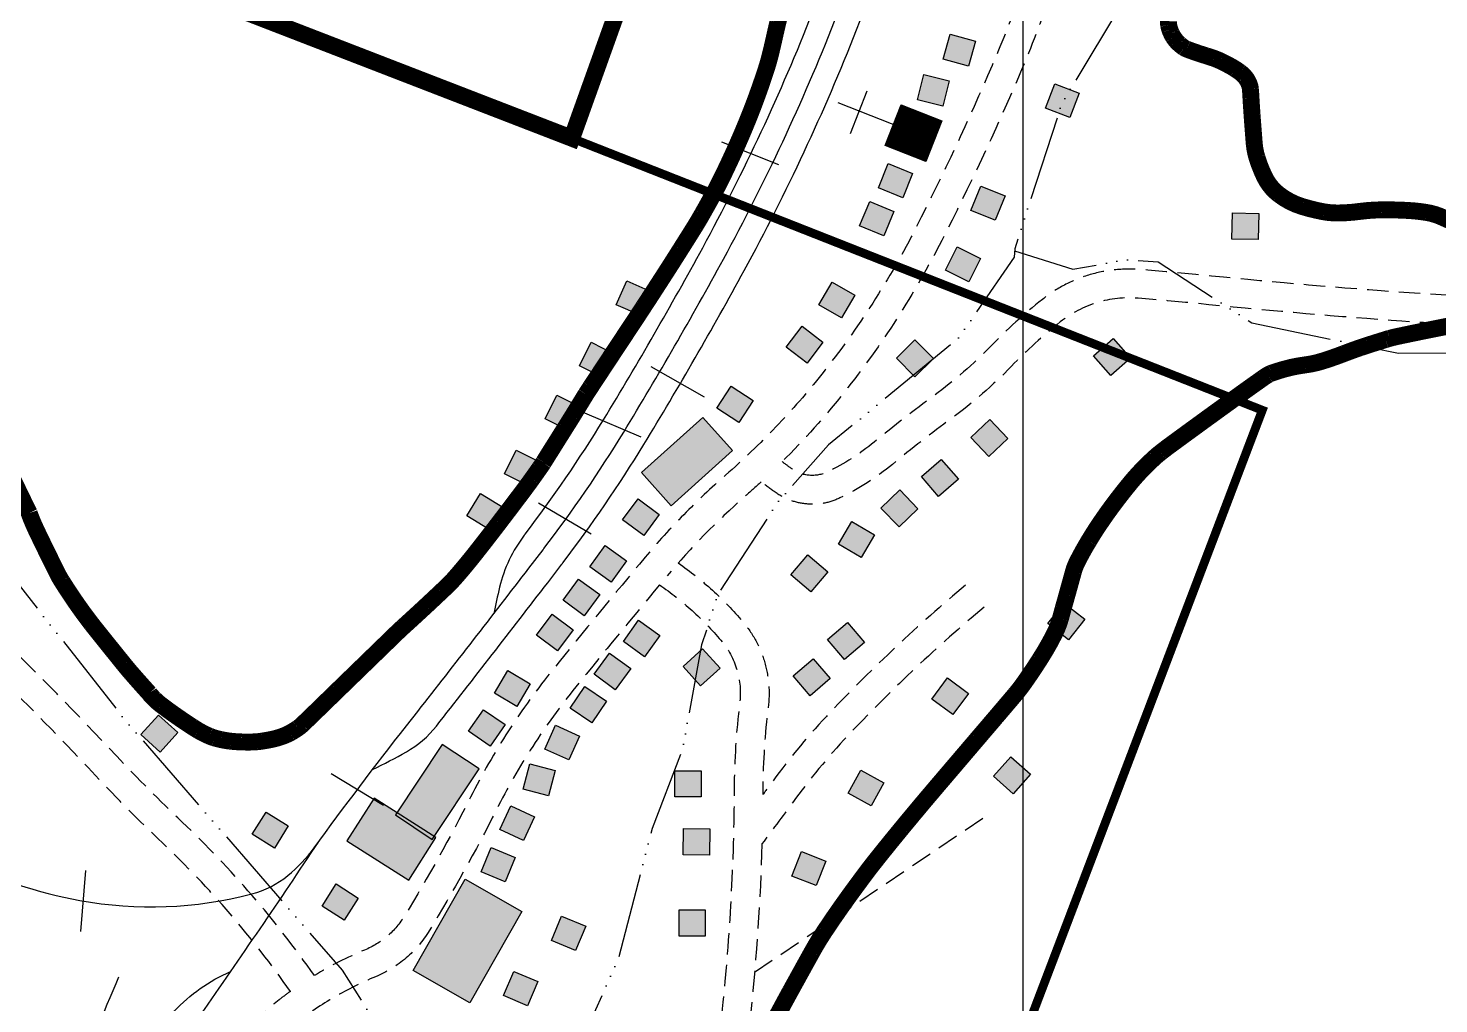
# Model space of a CAD drawing. Header units: inches. Extents: x 10131215 to 10153225, y 3476725 to 3491422.
# Drawn here: x 10148825 to 10150491, y 3484615 to 3485768 of the extents above; entities that cross this region are included whole.
import ezdxf

# ---------------------------------------------------------------- set-up
doc = ezdxf.new("R2010")
doc.units = ezdxf.units.IN
doc.header["$LTSCALE"] = 100
doc.header["$MEASUREMENT"] = 0
for name, pattern in [('CENTER', [2, 1.25, -0.25, 0.25, -0.25]), ('CENTER2', [1.125, 0.75, -0.125, 0.125, -0.125]), ('DASHED2', [0.375, 0.25, -0.125]), ('STREAM', [1.5, 1, -0.125, 0, -0.125, 0, -0.125, 0, -0.125])]:
    doc.linetypes.add(name, pattern=pattern)
doc.layers.get('0').update_dxf_attribs({"color": 60, "linetype": 'CONTINUOUS'})
for name, color, linetype in [('BOUNDARY-CITY', 251, 'CENTER2'), ('BUILDINGS', 7, 'CONTINUOUS'), ('GRID COORDINATES-VA SOUTH NAD27', 252, 'CONTINUOUS'), ('OUTCROP-UPPER MASON-IMBODEN', 7, 'CONTINUOUS'), ('PROPERTY LINES-MINERAL', 1, 'CENTER'), ('RAILROADS', 30, 'CONTINUOUS'), ('ROADS', 34, 'DASHED2'), ('WATER-SURFACE', 140, 'STREAM')]:
    doc.layers.add(name, color=color, linetype=linetype)

# ---------------------------------------------------------------- blocks, each defined once
blk = doc.blocks.new('RRTIC')
blk.add_line((0, -36.2), (0, 36.2))
blk = doc.blocks.new('*X73')
at = {"color": 0}
for p, q in [((47489.7, 45184.6), (47541.3, 45184.6)), ((47489.7, 45184.3), (47541.3, 45184.3)), ((47489.7, 45184.1), (47541.3, 45184.1)), ((47489.7, 45183.9), (47541.3, 45183.9)), ((47489.7, 45183.7), (47541.3, 45183.7)), ((47489.7, 45183.5), (47541.3, 45183.5)), ((47489.7, 45183.3), (47541.3, 45183.3)), ((47489.7, 45183.1), (47541.3, 45183.1)), ((47489.7, 45182.9), (47541.3, 45182.9)), ((47489.7, 45182.7), (47541.3, 45182.7)), ((47489.7, 45182.5), (47541.3, 45182.5)), ((47489.7, 45182.3), (47541.3, 45182.3)), ((47489.7, 45182.1), (47541.3, 45182.1)), ((47489.7, 45181.9), (47541.3, 45181.9)), ((47489.7, 45181.7), (47541.3, 45181.7)), ((47489.7, 45181.5), (47541.3, 45181.5)), ((47489.7, 45181.2), (47541.3, 45181.2)), ((47489.7, 45181), (47541.3, 45181)), ((47489.7, 45180.8), (47541.3, 45180.8)), ((47489.7, 45180.6), (47541.3, 45180.6)), ((47489.7, 45180.4), (47541.3, 45180.4)), ((47489.7, 45180.2), (47541.3, 45180.2)), ((47489.7, 45180), (47541.3, 45180)), ((47489.7, 45179.8), (47541.3, 45179.8)), ((47489.7, 45179.6), (47541.3, 45179.6)), ((47489.7, 45179.4), (47541.3, 45179.4)), ((47489.7, 45179.2), (47541.3, 45179.2)), ((47489.7, 45179), (47541.3, 45179)), ((47489.7, 45178.8), (47541.3, 45178.8)), ((47489.7, 45178.6), (47541.3, 45178.6)), ((47489.7, 45178.4), (47541.3, 45178.4)), ((47489.7, 45178.1), (47541.3, 45178.1)), ((47489.7, 45177.9), (47541.3, 45177.9)), ((47489.7, 45177.7), (47541.3, 45177.7)), ((47489.7, 45177.5), (47541.3, 45177.5)), ((47489.7, 45177.3), (47541.3, 45177.3)), ((47489.7, 45177.1), (47541.3, 45177.1)), ((47489.7, 45176.9), (47541.3, 45176.9)), ((47489.7, 45176.7), (47541.3, 45176.7)), ((47489.7, 45176.5), (47541.3, 45176.5)), ((47489.7, 45176.3), (47541.3, 45176.3)), ((47489.7, 45176.1), (47541.3, 45176.1)), ((47489.7, 45175.9), (47541.3, 45175.9)), ((47489.7, 45175.7), (47541.3, 45175.7)), ((47489.7, 45175.5), (47541.3, 45175.5)), ((47489.7, 45175.3), (47541.3, 45175.3)), ((47489.7, 45175.1), (47541.3, 45175.1)), ((47489.7, 45174.8), (47541.3, 45174.8)), ((47489.7, 45174.6), (47541.3, 45174.6)), ((47489.7, 45174.4), (47541.3, 45174.4)), ((47489.7, 45174.2), (47541.3, 45174.2)), ((47489.7, 45174), (47541.3, 45174)), ((47489.7, 45173.8), (47541.3, 45173.8)), ((47489.7, 45173.6), (47541.3, 45173.6)), ((47489.7, 45173.4), (47541.3, 45173.4)), ((47489.7, 45173.2), (47541.3, 45173.2)), ((47489.7, 45173), (47541.3, 45173)), ((47489.7, 45172.8), (47541.3, 45172.8)), ((47489.7, 45172.6), (47541.3, 45172.6)), ((47489.7, 45172.4), (47541.3, 45172.4)), ((47489.7, 45172.2), (47541.3, 45172.2)), ((47489.7, 45172), (47541.3, 45172)), ((47489.7, 45171.7), (47541.3, 45171.7)), ((47489.7, 45171.5), (47541.3, 45171.5)), ((47489.7, 45171.3), (47541.3, 45171.3)), ((47489.7, 45171.1), (47541.3, 45171.1)), ((47489.7, 45170.9), (47541.3, 45170.9)), ((47489.7, 45170.7), (47541.3, 45170.7)), ((47489.7, 45170.5), (47541.3, 45170.5)), ((47489.7, 45170.3), (47541.3, 45170.3)), ((47489.7, 45170.1), (47541.3, 45170.1)), ((47489.7, 45169.9), (47541.3, 45169.9)), ((47489.7, 45169.7), (47541.3, 45169.7)), ((47489.7, 45169.5), (47541.3, 45169.5)), ((47489.7, 45169.3), (47541.3, 45169.3)), ((47489.7, 45169.1), (47541.3, 45169.1)), ((47489.7, 45168.9), (47541.3, 45168.9)), ((47489.7, 45168.7), (47541.3, 45168.7)), ((47489.7, 45168.4), (47541.3, 45168.4)), ((47489.7, 45168.2), (47541.3, 45168.2)), ((47489.7, 45168), (47541.3, 45168)), ((47489.7, 45167.8), (47541.3, 45167.8)), ((47489.7, 45167.6), (47541.3, 45167.6)), ((47489.7, 45167.4), (47541.3, 45167.4)), ((47489.7, 45167.2), (47541.3, 45167.2)), ((47489.7, 45167), (47541.3, 45167)), ((47489.7, 45166.8), (47541.3, 45166.8)), ((47489.7, 45166.6), (47541.3, 45166.6)), ((47489.7, 45166.4), (47541.3, 45166.4)), ((47489.7, 45166.2), (47541.3, 45166.2)), ((47489.7, 45166), (47541.3, 45166)), ((47489.7, 45165.8), (47541.3, 45165.8)), ((47489.7, 45165.6), (47541.3, 45165.6)), ((47489.7, 45165.3), (47541.3, 45165.3)), ((47489.7, 45165.1), (47541.3, 45165.1)), ((47489.7, 45164.9), (47541.3, 45164.9)), ((47489.7, 45164.7), (47541.3, 45164.7)), ((47489.7, 45164.5), (47541.3, 45164.5)), ((47489.7, 45164.3), (47541.3, 45164.3)), ((47489.7, 45164.1), (47541.3, 45164.1)), ((47489.7, 45163.9), (47541.3, 45163.9)), ((47489.7, 45163.7), (47541.3, 45163.7)), ((47489.7, 45163.5), (47541.3, 45163.5)), ((47489.7, 45163.3), (47541.3, 45163.3)), ((47489.7, 45163.1), (47541.3, 45163.1)), ((47489.7, 45162.9), (47541.3, 45162.9)), ((47489.7, 45162.7), (47541.3, 45162.7)), ((47489.7, 45162.5), (47541.3, 45162.5)), ((47489.7, 45162.2), (47541.3, 45162.2)), ((47489.7, 45162), (47541.3, 45162)), ((47489.7, 45161.8), (47541.3, 45161.8)), ((47489.7, 45161.6), (47541.3, 45161.6)), ((47489.7, 45161.4), (47541.3, 45161.4)), ((47489.7, 45161.2), (47541.3, 45161.2)), ((47489.7, 45161), (47541.3, 45161)), ((47489.7, 45160.8), (47541.3, 45160.8)), ((47489.7, 45160.6), (47541.3, 45160.6)), ((47489.7, 45160.4), (47541.3, 45160.4)), ((47489.7, 45160.2), (47541.3, 45160.2)), ((47489.7, 45160), (47541.3, 45160)), ((47489.7, 45159.8), (47541.3, 45159.8)), ((47489.7, 45159.6), (47541.3, 45159.6)), ((47489.7, 45159.4), (47541.3, 45159.4)), ((47489.7, 45159.2), (47541.3, 45159.2)), ((47489.7, 45158.9), (47541.3, 45158.9)), ((47489.7, 45158.7), (47541.3, 45158.7)), ((47489.7, 45158.5), (47541.3, 45158.5)), ((47489.7, 45158.3), (47541.3, 45158.3)), ((47489.7, 45158.1), (47541.3, 45158.1)), ((47489.7, 45157.9), (47541.3, 45157.9)), ((47489.7, 45157.7), (47541.3, 45157.7)), ((47489.7, 45157.5), (47541.3, 45157.5)), ((47489.7, 45157.3), (47541.3, 45157.3)), ((47489.7, 45157.1), (47541.3, 45157.1)), ((47489.7, 45156.9), (47541.3, 45156.9)), ((47489.7, 45156.7), (47541.3, 45156.7)), ((47489.7, 45156.5), (47541.3, 45156.5)), ((47489.7, 45156.3), (47541.3, 45156.3)), ((47489.7, 45156.1), (47541.3, 45156.1)), ((47489.7, 45155.8), (47541.3, 45155.8)), ((47489.7, 45155.6), (47541.3, 45155.6)), ((47489.7, 45155.4), (47541.3, 45155.4)), ((47489.7, 45155.2), (47541.3, 45155.2)), ((47489.7, 45155), (47541.3, 45155)), ((47489.7, 45154.8), (47541.3, 45154.8)), ((47489.7, 45154.6), (47541.3, 45154.6)), ((47489.7, 45154.4), (47541.3, 45154.4)), ((47489.7, 45154.2), (47541.3, 45154.2)), ((47489.7, 45154), (47541.3, 45154)), ((47489.7, 45153.8), (47541.3, 45153.8)), ((47489.7, 45153.6), (47541.3, 45153.6)), ((47489.7, 45153.4), (47541.3, 45153.4)), ((47489.7, 45153.2), (47541.3, 45153.2)), ((47489.7, 45153), (47541.3, 45153)), ((47489.7, 45152.7), (47541.3, 45152.7)), ((47489.7, 45152.5), (47541.3, 45152.5)), ((47489.7, 45152.3), (47541.3, 45152.3)), ((47489.7, 45152.1), (47541.3, 45152.1)), ((47489.7, 45151.9), (47541.3, 45151.9)), ((47489.7, 45151.7), (47541.3, 45151.7)), ((47489.7, 45151.5), (47541.3, 45151.5)), ((47489.7, 45151.3), (47541.3, 45151.3)), ((47489.7, 45151.1), (47541.3, 45151.1)), ((47489.7, 45150.9), (47541.3, 45150.9)), ((47489.7, 45150.7), (47541.3, 45150.7)), ((47489.7, 45150.5), (47541.3, 45150.5)), ((47489.7, 45150.3), (47541.3, 45150.3)), ((47489.7, 45150.1), (47541.3, 45150.1)), ((47489.7, 45149.9), (47541.3, 45149.9)), ((47489.7, 45149.7), (47541.3, 45149.7)), ((47489.7, 45149.4), (47541.3, 45149.4)), ((47489.7, 45149.2), (47541.3, 45149.2)), ((47489.7, 45149), (47541.3, 45149)), ((47489.7, 45148.8), (47541.3, 45148.8)), ((47489.7, 45148.6), (47541.3, 45148.6)), ((47489.7, 45148.4), (47541.3, 45148.4)), ((47489.7, 45148.2), (47541.3, 45148.2)), ((47489.7, 45148), (47541.3, 45148)), ((47489.7, 45147.8), (47541.3, 45147.8)), ((47489.7, 45147.6), (47541.3, 45147.6)), ((47489.7, 45147.4), (47541.3, 45147.4)), ((47489.7, 45147.2), (47541.3, 45147.2)), ((47489.7, 45147), (47541.3, 45147)), ((47489.7, 45146.8), (47541.3, 45146.8)), ((47489.7, 45146.6), (47541.3, 45146.6)), ((47489.7, 45146.3), (47541.3, 45146.3)), ((47489.7, 45146.1), (47541.3, 45146.1)), ((47489.7, 45145.9), (47541.3, 45145.9)), ((47489.7, 45145.7), (47541.3, 45145.7)), ((47489.7, 45145.5), (47541.3, 45145.5)), ((47489.7, 45145.3), (47541.3, 45145.3)), ((47489.7, 45145.1), (47541.3, 45145.1)), ((47489.7, 45144.9), (47541.3, 45144.9)), ((47489.7, 45144.7), (47541.3, 45144.7)), ((47489.7, 45144.5), (47541.3, 45144.5)), ((47489.7, 45144.3), (47541.3, 45144.3)), ((47489.7, 45144.1), (47541.3, 45144.1)), ((47489.7, 45143.9), (47541.3, 45143.9)), ((47489.7, 45143.7), (47541.3, 45143.7)), ((47489.7, 45143.5), (47541.3, 45143.5)), ((47489.7, 45143.3), (47541.3, 45143.3)), ((47489.7, 45143), (47541.3, 45143)), ((47489.7, 45142.8), (47541.3, 45142.8)), ((47489.7, 45142.6), (47541.3, 45142.6)), ((47489.7, 45142.4), (47541.3, 45142.4)), ((47489.7, 45142.2), (47541.3, 45142.2)), ((47489.7, 45142), (47541.3, 45142)), ((47489.7, 45141.8), (47541.3, 45141.8)), ((47489.7, 45141.6), (47541.3, 45141.6)), ((47489.7, 45141.4), (47541.3, 45141.4)), ((47489.7, 45141.2), (47541.3, 45141.2)), ((47489.7, 45141), (47541.3, 45141)), ((47489.7, 45140.8), (47541.3, 45140.8)), ((47489.7, 45140.6), (47541.3, 45140.6)), ((47489.7, 45140.4), (47541.3, 45140.4)), ((47489.7, 45140.2), (47541.3, 45140.2)), ((47489.7, 45139.9), (47541.3, 45139.9)), ((47489.7, 45139.7), (47541.3, 45139.7)), ((47489.7, 45139.5), (47541.3, 45139.5)), ((47489.7, 45139.3), (47541.3, 45139.3)), ((47489.7, 45139.1), (47541.3, 45139.1)), ((47489.7, 45138.9), (47541.3, 45138.9)), ((47489.7, 45138.7), (47541.3, 45138.7)), ((47489.7, 45138.5), (47541.3, 45138.5)), ((47489.7, 45138.3), (47541.3, 45138.3)), ((47489.7, 45138.1), (47541.3, 45138.1)), ((47489.7, 45137.9), (47541.3, 45137.9)), ((47489.7, 45137.7), (47541.3, 45137.7)), ((47489.7, 45137.5), (47541.3, 45137.5)), ((47489.7, 45137.3), (47541.3, 45137.3)), ((47489.7, 45137.1), (47541.3, 45137.1)), ((47489.7, 45136.8), (47541.3, 45136.8)), ((47489.7, 45136.6), (47541.3, 45136.6)), ((47489.7, 45136.4), (47541.3, 45136.4)), ((47489.7, 45136.2), (47541.3, 45136.2)), ((47489.7, 45136), (47541.3, 45136)), ((47489.7, 45135.8), (47541.3, 45135.8)), ((47489.7, 45135.6), (47541.3, 45135.6)), ((47489.7, 45135.4), (47541.3, 45135.4)), ((47489.7, 45135.2), (47541.3, 45135.2)), ((47489.7, 45135), (47541.3, 45135)), ((47489.7, 45134.8), (47541.3, 45134.8)), ((47489.7, 45134.6), (47541.3, 45134.6)), ((47489.7, 45134.4), (47541.3, 45134.4)), ((47489.7, 45134.2), (47541.3, 45134.2)), ((47489.7, 45134), (47541.3, 45134)), ((47489.7, 45133.8), (47541.3, 45133.8)), ((47489.7, 45133.5), (47541.3, 45133.5))]:
    blk.add_line(p, q, dxfattribs=at)

msp = doc.modelspace()

# ---------------------------------------------------------------- linework, layer by layer
at = {"layer": 'BOUNDARY-CITY', "const_width": 10.3, "flags": 128}
msp.add_lwpolyline([(10148420.8, 3484951.7), (10148777.9, 3485880.1), (10148796.5, 3485897.3), (10149368.4, 3485676.6), (10150282.5, 3485316.3), (10149776.3, 3483985.3), (10149438.3, 3483084.8), (10149398.1, 3482978.8), (10148582.1, 3483281.3), (10147875.8, 3483547), (10148313, 3484683.6)], close=True, dxfattribs=at)
at = {"layer": 'BUILDINGS'}
for p, q in [((10149796.1, 3485643.3), (10149815.9, 3485693.6)), ((10149870.5, 3485644.6), (10149781.8, 3485679.6)), ((10149621.9, 3485307.5), (10149549.4, 3485242.5)), ((10149656.8, 3485268.5), (10149621.9, 3485307.5)), ((10149584.4, 3485203.4), (10149656.8, 3485268.5)), ((10149549.4, 3485242.5), (10149584.4, 3485203.4)), ((10149314.2, 3484921.4), (10149258.9, 3484838.1)), ((10149357.7, 3484892.5), (10149314.2, 3484921.4)), ((10149302.3, 3484809.2), (10149357.7, 3484892.5)), ((10149233.7, 3484857.9), (10149201.7, 3484807.6)), ((10149306.8, 3484811.3), (10149233.7, 3484857.9)), ((10149258.9, 3484838.1), (10149302.3, 3484809.2)), ((10149201.7, 3484807.6), (10149274.9, 3484761)), ((10149274.9, 3484761), (10149306.8, 3484811.3)), ((10149279.7, 3484654.2), (10149341.2, 3484762.1)), ((10149341.2, 3484762.1), (10149408.1, 3484723.8)), ((10149408.1, 3484723.8), (10149346.7, 3484616)), ((10149346.7, 3484616), (10149279.7, 3484654.2))]:
    msp.add_line(p, q, dxfattribs=at)
for points in [[(10149935.5, 3485722.7), (10149905.6, 3485731), (10149914, 3485760.8), (10149943.8, 3485752.5)], [(10149905.4, 3485675.5), (10149875.3, 3485682.9), (10149882.7, 3485713), (10149912.7, 3485705.6)], [(10150055.3, 3485662), (10150026.4, 3485673.1), (10150037.5, 3485702), (10150066.4, 3485690.9)], [(10149885.3, 3485610.3), (10149837.3, 3485629.2), (10149856.2, 3485677.3), (10149904.2, 3485658.3)], [(10149858.1, 3485567.4), (10149829.4, 3485578.9), (10149840.8, 3485607.6), (10149869.6, 3485596.1)], [(10149950.1, 3485581), (10149978.8, 3485569.4), (10149967.2, 3485540.7), (10149938.5, 3485552.4)], [(10149835.6, 3485522.3), (10149807, 3485534.2), (10149818.9, 3485562.8), (10149847.5, 3485550.9)], [(10150246.7, 3485518.5), (10150247.3, 3485549.4), (10150278.3, 3485548.8), (10150277.6, 3485517.8)], [(10149935.9, 3485467.8), (10149908.3, 3485481.8), (10149922.3, 3485509.4), (10149949.9, 3485495.4)], [(10149532.2, 3485469.2), (10149560.5, 3485456.7), (10149548, 3485428.4), (10149519.7, 3485440.9)], [(10149774.5, 3485467.7), (10149801.2, 3485452.1), (10149785.6, 3485425.3), (10149758.9, 3485440.9)], [(10149739, 3485415.4), (10149763.6, 3485396.7), (10149744.9, 3485372), (10149720.2, 3485390.8)], [(10150106.4, 3485401), (10150127, 3485377.9), (10150103.8, 3485357.3), (10150083.2, 3485380.4)], [(10149490, 3485396.5), (10149517.7, 3485382.6), (10149503.9, 3485354.9), (10149476.2, 3485368.8)], [(10149872.3, 3485355.7), (10149850.4, 3485377.6), (10149872.3, 3485399.4), (10149894.2, 3485377.5)], [(10149638.3, 3485318.6), (10149655.3, 3485344.5), (10149681.2, 3485327.6), (10149664.2, 3485301.7)], [(10149449.3, 3485333.9), (10149477.1, 3485320.3), (10149463.4, 3485292.5), (10149435.6, 3485306.2)], [(10149959.6, 3485261.7), (10149938.4, 3485284.2), (10149960.9, 3485305.5), (10149982.1, 3485282.9)], [(10149415.4, 3485227.5), (10149387.7, 3485241.3), (10149401.4, 3485269), (10149429.2, 3485255.3)], [(10149900.2, 3485214.5), (10149879.9, 3485237.8), (10149903.2, 3485258.1), (10149923.6, 3485234.8)], [(10149369.6, 3485175.5), (10149343.2, 3485191.6), (10149359.3, 3485218), (10149385.8, 3485201.9)], [(10149853.6, 3485178.4), (10149832.2, 3485200.7), (10149854.5, 3485222.2), (10149875.9, 3485199.8)], [(10149545.5, 3485211.5), (10149570.4, 3485193.2), (10149552.1, 3485168.3), (10149527.2, 3485186.6)], [(10149782, 3485158), (10149797.8, 3485184.7), (10149824.4, 3485168.9), (10149808.7, 3485142.3)], [(10149488.4, 3485131.3), (10149506.5, 3485156.4), (10149531.6, 3485138.2), (10149513.5, 3485113.1)], [(10149725.8, 3485121.7), (10149745.9, 3485145.3), (10149769.4, 3485125.2), (10149749.3, 3485101.6)], [(10149456.9, 3485091.8), (10149475.2, 3485116.7), (10149500.2, 3485098.4), (10149481.8, 3485073.5)], [(10150029.3, 3485064.2), (10150048.5, 3485088.4), (10150072.8, 3485069.2), (10150053.5, 3485044.9)], [(10149425.3, 3485050.6), (10149443.9, 3485075.4), (10149468.7, 3485056.8), (10149450.1, 3485032.1)], [(10149553.2, 3485025), (10149528.1, 3485043.1), (10149546.1, 3485068.2), (10149571.3, 3485050.2)], [(10149789.2, 3485021.7), (10149769.1, 3485045.4), (10149792.8, 3485065.4), (10149812.8, 3485041.7)], [(10149518.4, 3484986), (10149493.5, 3485004.3), (10149511.8, 3485029.3), (10149536.7, 3485011)], [(10149619.2, 3484990.5), (10149598.5, 3485013.4), (10149621.4, 3485034.2), (10149642.2, 3485011.3)], [(10149748.7, 3484978.9), (10149728.5, 3485002.3), (10149752, 3485022.5), (10149772.2, 3484999.1)], [(10149375.7, 3484982.1), (10149391.5, 3485008.7), (10149418.1, 3484992.9), (10149402.4, 3484966.3)], [(10149490.9, 3484946.8), (10149465.3, 3484964.3), (10149482.7, 3484989.9), (10149508.3, 3484972.4)], [(10149892.3, 3484975), (10149910.7, 3484999.9), (10149935.6, 3484981.4), (10149917.1, 3484956.6)], [(10149001.9, 3484935.3), (10148981.1, 3484912.4), (10148958.2, 3484933.2), (10148979, 3484956.1)], [(10149345.3, 3484936.9), (10149362.9, 3484962.4), (10149388.3, 3484944.8), (10149370.7, 3484919.3)], [(10149435.3, 3484915.8), (10149448.1, 3484944.1), (10149476.3, 3484931.3), (10149463.6, 3484903.1)], [(10149965, 3484883.7), (10149985.6, 3484906.8), (10150008.8, 3484886.2), (10149988.2, 3484863.1)], [(10149439.6, 3484860.5), (10149409.6, 3484868.4), (10149417.6, 3484898.3), (10149447.5, 3484890.4)], [(10149588.9, 3484859.3), (10149588.9, 3484890.2), (10149619.8, 3484890.2), (10149619.8, 3484859.3)], [(10149793.4, 3484863.8), (10149808.4, 3484890.9), (10149835.5, 3484875.9), (10149820.5, 3484848.8)], [(10149089.8, 3484815.3), (10149106.2, 3484841.5), (10149132.4, 3484825.2), (10149116.1, 3484798.9)], [(10149410.3, 3484807.8), (10149382.2, 3484820.9), (10149395.2, 3484848.9), (10149423.3, 3484835.9)], [(10149598.8, 3484791.1), (10149599.1, 3484822), (10149630.1, 3484821.7), (10149629.7, 3484790.7)], [(10149388.6, 3484759.1), (10149360, 3484770.9), (10149371.8, 3484799.5), (10149400.4, 3484787.7)], [(10149727, 3484765.9), (10149738.2, 3484794.7), (10149767.1, 3484783.6), (10149755.9, 3484754.7)], [(10149172.3, 3484730.4), (10149189, 3484756.5), (10149215.1, 3484739.8), (10149198.4, 3484713.7)], [(10149443.1, 3484689.9), (10149455, 3484718.5), (10149483.6, 3484706.6), (10149471.7, 3484678)], [(10149593.8, 3484694.8), (10149593.8, 3484725.8), (10149624.7, 3484725.8), (10149624.7, 3484694.8)], [(10149386.5, 3484624.7), (10149398.6, 3484653.2), (10149427.1, 3484641.1), (10149415, 3484612.6)]]:
    msp.add_lwpolyline(points, close=True, dxfattribs=at)
for points in [[(10149905.6, 3485731), (10149914, 3485760.8), (10149935.5, 3485722.7), (10149943.8, 3485752.5)], [(10149875.3, 3485682.9), (10149882.7, 3485713), (10149905.4, 3485675.5), (10149912.7, 3485705.6)], [(10150026.4, 3485673.1), (10150037.5, 3485702), (10150055.3, 3485662), (10150066.4, 3485690.9)], [(10149829.4, 3485578.9), (10149840.8, 3485607.6), (10149858.1, 3485567.4), (10149869.6, 3485596.1)], [(10149978.8, 3485569.4), (10149967.2, 3485540.7), (10149950.1, 3485581), (10149938.5, 3485552.4)], [(10149807, 3485534.2), (10149818.9, 3485562.8), (10149835.6, 3485522.3), (10149847.5, 3485550.9)], [(10150247.3, 3485549.4), (10150278.3, 3485548.8), (10150246.7, 3485518.5), (10150277.6, 3485517.8)], [(10149908.3, 3485481.8), (10149922.3, 3485509.4), (10149935.9, 3485467.8), (10149949.9, 3485495.4)], [(10149560.5, 3485456.7), (10149548, 3485428.4), (10149532.2, 3485469.2), (10149519.7, 3485440.9)], [(10149801.2, 3485452.1), (10149785.6, 3485425.3), (10149774.5, 3485467.7), (10149758.9, 3485440.9)], [(10149763.6, 3485396.7), (10149744.9, 3485372), (10149739, 3485415.4), (10149720.2, 3485390.8)], [(10150127, 3485377.9), (10150103.8, 3485357.3), (10150106.4, 3485401), (10150083.2, 3485380.4)], [(10149517.7, 3485382.6), (10149503.9, 3485354.9), (10149490, 3485396.5), (10149476.2, 3485368.8)], [(10149850.4, 3485377.6), (10149872.3, 3485399.4), (10149872.3, 3485355.7), (10149894.2, 3485377.5)], [(10149655.3, 3485344.5), (10149681.2, 3485327.6), (10149638.3, 3485318.6), (10149664.2, 3485301.7)], [(10149477.1, 3485320.3), (10149463.4, 3485292.5), (10149449.3, 3485333.9), (10149435.6, 3485306.2)], [(10149584.4, 3485203.4), (10149656.8, 3485268.5), (10149549.4, 3485242.5), (10149621.9, 3485307.5)], [(10149938.4, 3485284.2), (10149960.9, 3485305.5), (10149959.6, 3485261.7), (10149982.1, 3485282.9)], [(10149387.7, 3485241.3), (10149401.4, 3485269), (10149415.4, 3485227.5), (10149429.2, 3485255.3)], [(10149879.9, 3485237.8), (10149903.2, 3485258.1), (10149900.2, 3485214.5), (10149923.6, 3485234.8)], [(10149343.2, 3485191.6), (10149359.3, 3485218), (10149369.6, 3485175.5), (10149385.8, 3485201.9)], [(10149832.2, 3485200.7), (10149854.5, 3485222.2), (10149853.6, 3485178.4), (10149875.9, 3485199.8)], [(10149570.4, 3485193.2), (10149552.1, 3485168.3), (10149545.5, 3485211.5), (10149527.2, 3485186.6)], [(10149797.8, 3485184.7), (10149824.4, 3485168.9), (10149782, 3485158), (10149808.7, 3485142.3)], [(10149506.5, 3485156.4), (10149531.6, 3485138.2), (10149488.4, 3485131.3), (10149513.5, 3485113.1)], [(10149745.9, 3485145.3), (10149769.4, 3485125.2), (10149725.8, 3485121.7), (10149749.3, 3485101.6)], [(10149475.2, 3485116.7), (10149500.2, 3485098.4), (10149456.9, 3485091.8), (10149481.8, 3485073.5)], [(10150048.5, 3485088.4), (10150072.8, 3485069.2), (10150029.3, 3485064.2), (10150053.5, 3485044.9)], [(10149443.9, 3485075.4), (10149468.7, 3485056.8), (10149425.3, 3485050.6), (10149450.1, 3485032.1)], [(10149528.1, 3485043.1), (10149546.1, 3485068.2), (10149553.2, 3485025), (10149571.3, 3485050.2)], [(10149769.1, 3485045.4), (10149792.8, 3485065.4), (10149789.2, 3485021.7), (10149812.8, 3485041.7)], [(10149493.5, 3485004.3), (10149511.8, 3485029.3), (10149518.4, 3484986), (10149536.7, 3485011)], [(10149598.5, 3485013.4), (10149621.4, 3485034.2), (10149619.2, 3484990.5), (10149642.2, 3485011.3)], [(10149728.5, 3485002.3), (10149752, 3485022.5), (10149748.7, 3484978.9), (10149772.2, 3484999.1)], [(10149391.5, 3485008.7), (10149418.1, 3484992.9), (10149375.7, 3484982.1), (10149402.4, 3484966.3)], [(10149465.3, 3484964.3), (10149482.7, 3484989.9), (10149490.9, 3484946.8), (10149508.3, 3484972.4)], [(10149910.7, 3484999.9), (10149935.6, 3484981.4), (10149892.3, 3484975), (10149917.1, 3484956.6)], [(10148981.1, 3484912.4), (10148958.2, 3484933.2), (10149001.9, 3484935.3), (10148979, 3484956.1)], [(10149362.9, 3484962.4), (10149388.3, 3484944.8), (10149345.3, 3484936.9), (10149370.7, 3484919.3)], [(10149448.1, 3484944.1), (10149476.3, 3484931.3), (10149435.3, 3484915.8), (10149463.6, 3484903.1)], [(10149302.3, 3484809.2), (10149357.7, 3484892.5), (10149258.9, 3484838.1), (10149314.2, 3484921.4)], [(10149985.6, 3484906.8), (10150008.8, 3484886.2), (10149965, 3484883.7), (10149988.2, 3484863.1)], [(10149409.6, 3484868.4), (10149417.6, 3484898.3), (10149439.6, 3484860.5), (10149447.5, 3484890.4)], [(10149588.9, 3484890.2), (10149619.8, 3484890.2), (10149588.9, 3484859.3), (10149619.8, 3484859.3)], [(10149808.4, 3484890.9), (10149835.5, 3484875.9), (10149793.4, 3484863.8), (10149820.5, 3484848.8)], [(10149201.7, 3484807.6), (10149274.9, 3484761), (10149233.7, 3484857.9), (10149306.8, 3484811.3)], [(10149106.2, 3484841.5), (10149132.4, 3484825.2), (10149089.8, 3484815.3), (10149116.1, 3484798.9)], [(10149382.2, 3484820.9), (10149395.2, 3484848.9), (10149410.3, 3484807.8), (10149423.3, 3484835.9)], [(10149599.1, 3484822), (10149630.1, 3484821.7), (10149598.8, 3484791.1), (10149629.7, 3484790.7)], [(10149360, 3484770.9), (10149371.8, 3484799.5), (10149388.6, 3484759.1), (10149400.4, 3484787.7)], [(10149738.2, 3484794.7), (10149767.1, 3484783.6), (10149727, 3484765.9), (10149755.9, 3484754.7)], [(10149189, 3484756.5), (10149215.1, 3484739.8), (10149172.3, 3484730.4), (10149198.4, 3484713.7)], [(10149279.7, 3484654.2), (10149341.2, 3484762.1), (10149346.7, 3484616), (10149408.1, 3484723.8)], [(10149455, 3484718.5), (10149483.6, 3484706.6), (10149443.1, 3484689.9), (10149471.7, 3484678)], [(10149593.8, 3484725.8), (10149624.7, 3484725.8), (10149593.8, 3484694.8), (10149624.7, 3484694.8)], [(10149398.6, 3484653.2), (10149427.1, 3484641.1), (10149386.5, 3484624.7), (10149415, 3484612.6)]]:
    msp.add_solid(points, dxfattribs=at)
at = {"layer": 'GRID COORDINATES-VA SOUTH NAD27'}
msp.add_line((10150000, 3476730), (10150000, 3490730), dxfattribs=at)
at = {"layer": 'OUTCROP-UPPER MASON-IMBODEN', "const_width": 20}
for points in [[(10149715, 3485793, 0.001555), (10149710.3, 3485773.9, 0.004188), (10149706, 3485755.1, -0.004614), (10149702, 3485738, -0.018448), (10149696.7, 3485719.2, -0.010096), (10149685.1, 3485685.6, -0.008059), (10149675, 3485659.4, -0.007607), (10149663.4, 3485632, -0.008207), (10149647.3, 3485597.1, -0.011534), (10149634.9, 3485572.7, -0.005709), (10149621.4, 3485548.4, -0.009464), (10149612.9, 3485533.9, -0.002071), (10149595.6, 3485506.4, -0.002361), (10149580.3, 3485482.3, -0.000398), (10149561.4, 3485453, -0.000847), (10149552.4, 3485439.2, -0.001982), (10149536.1, 3485414.4, 0.000703), (10149490.1, 3485344.7, 0.001979), (10149489.5, 3485343.8, 0.000195), (10149483.9, 3485335.2)], [(10150519.6, 3485535.8, -0.071043), (10150497.1, 3485543.3, 0.076218), (10150476, 3485550, 0.025494), (10150454.8, 3485552.3, 0.017021), (10150422.8, 3485553, 0.03096), (10150397.8, 3485551.2, -0.030398), (10150372.4, 3485549.3, -0.047625), (10150355.2, 3485550.7, -0.030959), (10150329.4, 3485557, -0.092685), (10150301.5, 3485571.6, -0.112559), (10150285.2, 3485591.9, -0.037269), (10150276.2, 3485614.7, -0.055658), (10150273, 3485630.8, -0.001025), (10150271.4, 3485651.4, -0.001539), (10150270.4, 3485665.1, -0.004475), (10150269.1, 3485685.3, 0.008433), (10150268.4, 3485696, 0.058266), (10150267.5, 3485700.2, 0.042771), (10150265.2, 3485705.5, 0.060623), (10150261.6, 3485710.6, 0.050579), (10150256.1, 3485715.7, 0.01485), (10150250.7, 3485719.4, 0.017233), (10150245.9, 3485722.3, 0.016315), (10150233.1, 3485728.9, 0.026703), (10150225, 3485732.2, 0.009978), (10150216.8, 3485734.9, -0.0079), (10150206.5, 3485738.2, -0.004807), (10150197.9, 3485741.2, -0.009042), (10150193.4, 3485742.9, -0.053659), (10150189.9, 3485744.7, -0.031546), (10150184.7, 3485748.8, -0.034362), (10150180.9, 3485752.6, -0.033958), (10150177.6, 3485757, -0.031532), (10150175.2, 3485761.4, -0.032224), (10150173.3, 3485766, -0.03482), (10150171.9, 3485771.4, -0.045656), (10150171.6, 3485775.6, -0.026491), (10150171.9, 3485782.6, -0.007984)], [(10149702.2, 3484587, -0.003988), (10149725.3, 3484629.9, -0.000266), (10149743.6, 3484663.1, -0.000681), (10149750.8, 3484676.1, -0.019517), (10149765.5, 3484700.4, -0.010662), (10149795.2, 3484743.2, -0.00362), (10149813.3, 3484767.8, -0.006693), (10149823.3, 3484780.9, -0.005031), (10149857.3, 3484823, -0.004228), (10149898.6, 3484872.3, -0.00007), (10149920.5, 3484898, 0.000061), (10149945.7, 3484927.6, 0.000141), (10149967.9, 3484953.6, 0.000138), (10149990.4, 3484980.1, 0.022385), (10150000.8, 3484993.5, 0.01123), (10150019.6, 3485021.5, 0.026056), (10150037.2, 3485052.3, 0.048677), (10150044.1, 3485070.1, 0.000143), (10150047.3, 3485081.8, 0.000104), (10150051.8, 3485097.8, 0.000258), (10150056.4, 3485114.4, -0.000379), (10150059.5, 3485125.6, -0.048199), (10150063.6, 3485136.4, -0.019522), (10150077.4, 3485161.4, -0.012556), (10150089.9, 3485181.1, -0.011018), (10150105.1, 3485202.7, -0.013906), (10150127.7, 3485231.6, -0.022646), (10150142.9, 3485248.3, -0.011397), (10150155.1, 3485260.1, -0.01943), (10150162.7, 3485266.5, -0.008203), (10150175.2, 3485276, -0.001582), (10150241.1, 3485324, -0.002388), (10150283.4, 3485354.3, -0.018435), (10150289.1, 3485358, -0.051329), (10150293.2, 3485360, -0.015343), (10150308, 3485364.7, -0.037183), (10150333, 3485369.8, 0.044344), (10150353.9, 3485374.4, 0.016167), (10150379.2, 3485383.3, -0.014755), (10150406.9, 3485393.1, -0.002401), (10150427.9, 3485399.7, -0.010202), (10150432.8, 3485401.2, -0.012793), (10150443.8, 3485403.8, -0.002842), (10150493.5, 3485414, -0.006004), (10150534.3, 3485421.7, 0.009416)]]:
    msp.add_lwpolyline(points, format="xyb", dxfattribs=at)
at = {"layer": 'OUTCROP-UPPER MASON-IMBODEN', "flags": 128}
msp.add_lwpolyline([(10148968.3, 3484981.7, 20, 20, -0.004459), (10148947.6, 3485005, 20, 20, -0.009592), (10148938.3, 3485016.1, 20, 20, -0.000853), (10148907.2, 3485054.8, 20, 20, -0.0037), (10148900.1, 3485063.8, 20, 20, -0.012886), (10148882.7, 3485087.5, 20, 20, -0.011763), (10148865, 3485114.3, 20, 20, -0.024562), (10148860.2, 3485122.7, 20, 20, -0.004143), (10148834.9, 3485174.4, 20, 20, -0.02577), (10148826.5, 3485194.6, 20, 20, 0), (10148732.9, 3485387.5, 20, 20, 0)], format="xyseb", dxfattribs=at)
at = {"layer": 'OUTCROP-UPPER MASON-IMBODEN', "const_width": 20, "flags": 128}
msp.add_lwpolyline([(10149483.9, 3485335.2, -0.001035), (10149467.8, 3485308.9, -0.002013), (10149459.4, 3485295.5, -0.000106), (10149434, 3485255, -0.004446), (10149433.4, 3485254, -0.008165), (10149429.5, 3485248.3, -0.003428), (10149420, 3485234.8, -0.004713), (10149408.8, 3485219.6, -0.001934), (10149381, 3485182.9, -0.004312), (10149352.6, 3485146.3, -0.007986), (10149336.8, 3485127, -0.008555), (10149326.5, 3485115.2, -0.017243), (10149321.1, 3485109.6, -0.003143), (10149313, 3485101.9, -0.001412), (10149294.9, 3485084.9, -0.002326), (10149268, 3485060.2, 0.007504), (10149259.8, 3485052.5, 0.000296), (10149249, 3485042, -0.000054), (10149190.2, 3484984.9, -0.000034), (10149160.7, 3484956.2, -0.000085), (10149149, 3484944.9, -0.040795), (10149143.8, 3484940.7, -0.025887), (10149135, 3484935.2, -0.042588), (10149124.6, 3484930.6, -0.03496), (10149111.3, 3484927, -0.010585), (10149101.6, 3484925.3, -0.017961), (10149095.8, 3484924.6, -0.015114), (10149087.8, 3484924.2, -0.011618), (10149077.4, 3484924.3, -0.020819), (10149064.4, 3484925.2, -0.024372), (10149053.4, 3484927, -0.02086), (10149045, 3484929.1, -0.028616), (10149039.1, 3484931.3, -0.016476), (10149032.8, 3484934.2, -0.015049), (10149026, 3484937.9, -0.011414), (10149018.7, 3484942.5, -0.005378), (10149003.6, 3484952.6, -0.013234), (10148982.7, 3484967.7, -0.030672), (10148974.3, 3484975, -0.016851), (10148970.1, 3484979.4, -0.034924), (10148968.3, 3484981.7, -0.007408), (10148968.3, 3484981.7, -0.001629), (10148968.1, 3484982)], format="xyb", dxfattribs=at)
at = {"layer": 'PROPERTY LINES-MINERAL', "const_width": 20}
msp.add_lwpolyline([(10145852.5, 3477967.3), (10145477.2, 3478389.8), (10145524.1, 3478706.3), (10145289.6, 3479034.6), (10145840.8, 3479480), (10148022.2, 3482000.3), (10147875.8, 3483547), (10148796.5, 3485897.3), (10149467.1, 3485637.7), (10150064.7, 3487307.4), (10148434.5, 3489312), (10147050.6, 3488960.3), (10144259.3, 3488972), (10142693.6, 3487741), (10142154.1, 3487776.2), (10140301, 3489311.8), (10137154.3, 3489311.8)], dxfattribs=at)
at = {"layer": 'RAILROADS', "flags": 128}
for points in [[(10149232, 3484891.8, 0.015838), (10149271.8, 3484912.6, 0.098095), (10149307.3, 3484943.1, 0.002676), (10149438.7, 3485112.5), (10149455.5, 3485134.5, 0.000021), (10149456.5, 3485135.8, 0.026455), (10149552.3, 3485275.9, 0.012165), (10149670.8, 3485481.5, 0.030763), (10149803.5, 3485765.7, 0.053447), (10149853.2, 3485946.4, -0.024081), (10149908.1, 3486203.6, 0.001584), (10149952.1, 3486372.5), (10149975.9, 3486465.9, 0.000554), (10149990.9, 3486525, -0.001139), (10150000.8, 3486564.3, 0.014907), (10150012, 3486632.3, 0.152511), (10150003.2, 3486683.5, -3.879346)], [(10149411.1, 3485168.6, 0.000021), (10149412.1, 3485169.9, 0.026455), (10149504.6, 3485305.1, 0.012165), (10149621.7, 3485508.3, 0.030763), (10149751.5, 3485786.3, 0.053447), (10149798, 3485955.4, -0.024081), (10149854, 3486217.9, 0.001584), (10149897.9, 3486386.4, -0.046409), (10149948.3, 3486533.9, 0.001894), (10149986, 3486618.7, 0.793393)], [(10148742.1, 3484785, 0.070201), (10148886.2, 3484737.1, 0.109286), (10149089.4, 3484744.7, 0.108573), (10149131.9, 3484766.4, 0.063153), (10149163.1, 3484799.3, -0.008519), (10149271.8, 3484943.3), (10149285.3, 3484960.4, 0.002676), (10149416.5, 3485129.6), (10149433.3, 3485151.5, 0.000021), (10149434.3, 3485152.9, 0.026455), (10149528.5, 3485290.5, 0.012165), (10149646.2, 3485494.9, 0.030763), (10149777.5, 3485776, 0.053447), (10149825.6, 3485950.9, -0.024081), (10149881, 3486210.8, 0.001584), (10149925, 3486379.4), (10149933.8, 3486413.8, 0.001106), (10149963.7, 3486531.9, -0.007795)], [(10149411.1, 3485168.6, 0.105437), (10149381.9, 3485107.2, 0.008371), (10149375, 3485075.7, -5.875016)], [(10149026.5, 3484598.5, -0.000024), (10149028.9, 3484601.9, 0.005885), (10149168, 3484806, 0.256229)], [(10148822.8, 3484353.7, -0.001762), (10148997.7, 3484606.1, -0.105603), (10149064.3, 3484652.9, 2.352959)], [(10148932.1, 3484646.5, 0.022486), (10148831.7, 3484382.4, 0.030715), (10148804, 3484276.8, 23.15937)]]:
    msp.add_lwpolyline(points, format="xyb", dxfattribs=at)
at = {"layer": 'ROADS', "flags": 128}
for points in [[(10151835.1, 3489167), (10151826.4, 3489109.2, -0.062011), (10151785.5, 3488963.2, 0.005526), (10151741.7, 3488855.6, -0.00037), (10151706.8, 3488767.2, 0.03114), (10151650.2, 3488592.8, -0.055429), (10151588, 3488429.1, -0.026988), (10151480.9, 3488245.1, -0.014697), (10151362.6, 3488076.1, -0.104149), (10151251.5, 3487978, -0.009726), (10151107.1, 3487899.9, 0.008918), (10150879.1, 3487777, 0.008021), (10150675.9, 3487658.5, 0.058689), (10150519.5, 3487536.7, 0.032763), (10150328.9, 3487292.9, 0.025143), (10150283.7, 3487218.9, 0.0078), (10150184.5, 3487029.3, 0.056543), (10150093.6, 3486782.9, -0.001754), (10150050.3, 3486609.4, -0.007669), (10150025.8, 3486518.5, 0.0722), (10150013.5, 3486427.4, 0.045473), (10150021.5, 3486348.3, -0.024616), (10150043.6, 3486194, -0.010308), (10150051.6, 3486083.8, -0.070555), (10150040.5, 3485959.3, -0.009256), (10150026.4, 3485903.8, -0.03479), (10149963.4, 3485723.4, -0.016425), (10149873.9, 3485532.5, -0.04982), (10149762.4, 3485358.9, -0.045297), (10149648.7, 3485239.5, 0.03889), (10149553.8, 3485142.5, 0.004024), (10149445.5, 3485010.7, 0.05348), (10149347.6, 3484859, -0.020136), (10149269.9, 3484719, -0.158991), (10149222.5, 3484678.4, 0.037995), (10149163.2, 3484648.3, 0.177253)], [(10150392.3, 3487324.3, 0.006618), (10150356.9, 3487273.8, 0.025143), (10150313.5, 3487202.7, 0.0078), (10150214.8, 3487014, 0.056543), (10150126.5, 3486774.8, -0.001754), (10150083.2, 3486601, -0.007669), (10150058.5, 3486509.1, 0.0722), (10150047.5, 3486427.7, 0.045473), (10150054.9, 3486354.8, -0.024616), (10150077.4, 3486197.2, -0.010308), (10150085.5, 3486085.6, -0.070555), (10150073.6, 3485951.5, -0.009256), (10150059.2, 3485894.8, -0.03479), (10149994.6, 3485709.9, -0.016425), (10149904.1, 3485517, -0.04982), (10149789, 3485337.7, -0.029163), (10149715.5, 3485255.5, 0.03889)], [(10149163.2, 3484648.3, 0.050223), (10149007.1, 3484829.7, -0.014655), (10148929.4, 3484908, 0.012313), (10148787.5, 3485052.4, -0.054754), (10148715.5, 3485139.1, -0.039938), (10148673, 3485216.4, -0.016821), (10148627.1, 3485328.1, 0.015954), (10148557.1, 3485499.4, -0.016462), (10148510.4, 3485613.8, -0.041765), (10148441.8, 3485860.8, -0.019845), (10148402.4, 3486125.5, -0.029609), (10148397.4, 3486228, 0.025539), (10148391.3, 3486376.4, 0.054835), (10148342.6, 3486615.2, 0.020794), (10148268.4, 3486776.1, 0.017781), (10148154.4, 3486980.6, 0.033856), (10148034.2, 3487152, 0.019163), (10147950, 3487248.4, -0.3979)], [(10149134.9, 3484629.6, 0.050023), (10148983.7, 3484805.1, -0.014655), (10148904.6, 3484884.8, 0.012313), (10148763.9, 3485027.9, -0.054754), (10148687.2, 3485120.4, -0.039938), (10148642.1, 3485202.4, -0.016821), (10148595.3, 3485316.3, 0.015954), (10148526.1, 3485485.5, -0.016462), (10148478.6, 3485602.1, -0.041765), (10148408.5, 3485854.5, -0.019845), (10148368.7, 3486121.9, -0.029609), (10148363.4, 3486228.4, 0.025539), (10148357.5, 3486373.3, 0.054523), (10148310.6, 3486603.5, 0.020632), (10148238.2, 3486760.6, 0.017781), (10148125.4, 3486963, 0.033856), (10148007.8, 3487130.6, 0.019949), (10147921.7, 3487228.9, 0.021414)], [(10151819, 3485655.4, -0.144257), (10151755.7, 3485625.6, -0.60357), (10151749.1, 3485634.5, -0.084045), (10151760.8, 3485651.1, 0.733606), (10151716.5, 3485735.5, 0.078588), (10151681.7, 3485723.4, -0.015094), (10151616.9, 3485691.2, 0.022185), (10151465.3, 3485613, -0.015554), (10151374.6, 3485564.8, -0.016337), (10151250, 3485508.3, -0.063655), (10151160.8, 3485484.1, 0.006776), (10151053.1, 3485467.6, -0.012642), (10150837.1, 3485454.8, -0.005059), (10150638.5, 3485450.1, -0.02184), (10150437.1, 3485456.2, -0.006549), (10150208.2, 3485476.2, 0.004751), (10150138.7, 3485482.5, 0.190621), (10150022.8, 3485447.2, 0.031903), (10149961.9, 3485391.9, -0.041784), (10149895.4, 3485333.9, 0.013861), (10149824.2, 3485278.6, -0.060082), (10149769, 3485243.3, -0.274269), (10149727.2, 3485246.9, -0.006727), (10149715.5, 3485255.5, -0.019576)], [(10151841.6, 3485630, -0.144257), (10151760.9, 3485592, -0.60357), (10151718.4, 3485649.2, -0.084045), (10151736.7, 3485675.1, 0.733606), (10151722.5, 3485702.1, 0.078588), (10151697.7, 3485693.4, -0.015094), (10151631.1, 3485660.3, 0.022185), (10151482.2, 3485583.5, -0.015554), (10151389.7, 3485534.3, -0.016337), (10151263, 3485476.9, -0.063655), (10151165.5, 3485450.4, 0.006861), (10151057.3, 3485433.8, -0.012722), (10150838.2, 3485420.9, -0.005059), (10150638.9, 3485416.1, -0.02184), (10150434.6, 3485422.3, -0.006549), (10150204.9, 3485442.4, 0.004751), (10150136, 3485448.6, 0.190621), (10150044, 3485420.6, 0.031903), (10149986.2, 3485368.2, -0.041784), (10149915.5, 3485306.5, 0.013861), (10149845.8, 3485252.3, -0.060082), (10149783.8, 3485212.6, -0.274269), (10149707.4, 3485219.3, -0.009074), (10149690.8, 3485231.7, -1.15028)], [(10149690.8, 3485231.7, -0.007025), (10149671, 3485213.9, 0.03889), (10149579.9, 3485120.7, 0.004024)], [(10149592.9, 3485135.8, -0.064615), (10149669.1, 3485066.4, -0.210158), (10149699.1, 3484965.8, 0.029827), (10149692.8, 3484869.2, -0.000648), (10149692.8, 3484862.2, -0.034597)], [(10149570.8, 3485109.8, 0.003688), (10149471.9, 3484989.3, 0.05348), (10149377.9, 3484843.7, -0.020136), (10149298.9, 3484701.3, -0.158991), (10149235.5, 3484646.9, 0.066988), (10149142.4, 3484592.8, 0.177253), (10149073.2, 3484482.2, 0.045389), (10149065.8, 3484419.4, 0.003048), (10149059.8, 3484134.4, 0.027951), (10149067.9, 3483936.1, -0.032139), (10149069.6, 3483883.6, -0.008231)], [(10149570.8, 3485109.8, -0.066822), (10149643.2, 3485044.4, -0.210158), (10149665.4, 3484970, 0.029827), (10149658.9, 3484869.4, -0.024443), (10149644.8, 3484608.9, -0.034597), (10149621.4, 3484474.3, 0.008543), (10149566.5, 3484233.4, -0.064869), (10149489.4, 3484012.7, 0.027702), (10149378.5, 3483758, -0.101215), (10149335.5, 3483689, 0.26052), (10149306.2, 3483573.6, 0.097956), (10149329.8, 3483525.3, -0.006888), (10149347.3, 3483501.8, -0.133477), (10149299.3, 3483485, -0.011347), (10149224.7, 3483481.3, -0.010264)], [(10149932.2, 3485109.7, 0.029008), (10149772.4, 3484959.4, 0.030995), (10149704.2, 3484877.7, -0.000542), (10149692.8, 3484862.2, -0.002957)], [(10149954, 3485083.6, 0.029008), (10149797.1, 3484936, 0.030995), (10149731.5, 3484857.5, -0.001884), (10149691.7, 3484803.8, -3.278509)], [(10149691.7, 3484803.8, -0.018385), (10149678.6, 3484605.4, -0.034597), (10149654.4, 3484466.1, 0.008543), (10149599.8, 3484226.4, -0.064869), (10149519.7, 3483997.4, 0.003499), (10149504.4, 3483966.4, -0.101215)], [(10149658, 3484815.5, -0.000769), (10149658, 3484815.5, -0.000769)], [(10149134.9, 3484629.6, 0.00949), (10149121.6, 3484619.7, 0.177253), (10149040, 3484489.3, 0.045389), (10149031.8, 3484420.3, 0.003048), (10149025.8, 3484134.9, 0.027951), (10149034.1, 3483932.8, -0.100575), (10149018.7, 3483784.4, -0.008442), (10148948.4, 3483572.7, 0.011093), (10148856, 3483289.6, -0.003827), (10148807.3, 3483132.6, 0.023087), (10148787.9, 3483060.6, 0.029294), (10148777.1, 3482992.6, 0.0872), (10148789.7, 3482824.2, 0.019861), (10148820.1, 3482721.7, 0.016619), (10148912.6, 3482476.4, -0.134062)]]:
    msp.add_lwpolyline(points, format="xyb", dxfattribs=at)
msp.add_lwpolyline([(10149683, 3484652.3), (10149961.2, 3484840.2)], dxfattribs=at)
at = {"layer": 'WATER-SURFACE', "flags": 128}
for points in [[(10146267.4, 3490467.7), (10146297.2, 3490411.7), (10146356.8, 3490242.6), (10146446.6, 3489831.2), (10146459.4, 3489795.3), (10146512.5, 3489601.6), (10146561.5, 3489503.3), (10146701.4, 3489173.9), (10146737.6, 3489111.5), (10146779.1, 3489053.8), (10146837.5, 3488945), (10146911.1, 3488840.2), (10146964.5, 3488731.6), (10147024.1, 3488642.7), (10147046.3, 3488596.3), (10147143.6, 3488470), (10147344, 3488146.8), (10147432, 3488031.1), (10147509.4, 3487906.1), (10147585.6, 3487761), (10147901.5, 3487337.1), (10148002.7, 3487299.1), (10148093.8, 3487233.4), (10148205.5, 3487096.1), (10148228, 3487054.7), (10148377.2, 3486714.7), (10148430.9, 3486530.9), (10148456.6, 3486298.8), (10148458.2, 3486163.4), (10148474.8, 3486027.1), (10148483.3, 3485841.2), (10148503.3, 3485759.8), (10148563.9, 3485605.7), (10148681.3, 3485317.8), (10148748.7, 3485193.3), (10148939, 3484951), (10149196.1, 3484654.5), (10149232.6, 3484597.1), (10149272.5, 3484514.4), (10149274.4, 3484464.2), (10149301.3, 3484332.2), (10149346.3, 3484251.6)], [(10151982.7, 3489238.2), (10151922, 3489200.3), (10151916.1, 3489185.6), (10151886.8, 3489117.3), (10151894.3, 3489076.7), (10151890, 3489006.8), (10151872.2, 3488962.8), (10151823, 3488895.8), (10151782.8, 3488813.1), (10151714.9, 3488526.7), (10151627.7, 3488331.7), (10151537.7, 3488171.9), (10151391.8, 3488000.6), (10151381.8, 3488001.2), (10151375.6, 3487981.5), (10151296.1, 3487911.3), (10151113.8, 3487797.4), (10151005.6, 3487749), (10150995.3, 3487744.6), (10150923.6, 3487719), (10150871.2, 3487682.2), (10150731.9, 3487615.7), (10150615.9, 3487522.6), (10150567.6, 3487470.5), (10150545.2, 3487431.8), (10150538, 3487397.2), (10150487.8, 3487315.1), (10150481.9, 3487300.5), (10150304, 3487096.1), (10150263.8, 3487013.4), (10150258, 3486838.4), (10150208.8, 3486691.1), (10150200.1, 3486631.5), (10150162.4, 3486508.6), (10150171.2, 3486407.8), (10150170.9, 3486242.5), (10150181.6, 3486171.7), (10150173.5, 3486041.9), (10150136.2, 3485923.9), (10150131.8, 3485854.1), (10150112.8, 3485790.1), (10150045.8, 3485679), (10149990.1, 3485507.1), (10149989.5, 3485497.1), (10149923.4, 3485401), (10149770.4, 3485275.2), (10149711.2, 3485208.7), (10149639.2, 3485098), (10149620.5, 3485039), (10149597.8, 3484915.1), (10149562, 3484822.1), (10149522.5, 3484669.3), (10149487.6, 3484591.3), (10149426.6, 3484494.8), (10149351.8, 3484258.9), (10149340.9, 3484244.6), (10149299.9, 3484066.8), (10149256.2, 3484009.3), (10149213.9, 3483971.9), (10149136.6, 3483936.6), (10149096, 3483929.1), (10148936.1, 3483934), (10148830.4, 3483925.5), (10148758.7, 3483899.9), (10148711.9, 3483872.8), (10148674.8, 3483840), (10148658, 3483811), (10148654.7, 3483675.9), (10148671.5, 3483624.7), (10148675.9, 3483534.3), (10148718.7, 3483336.2), (10148722.5, 3483315.9), (10148734.2, 3483019.5), (10148754.5, 3482943.1), (10148762.3, 3482827.4), (10148783.6, 3482765.9), (10148806.4, 3482649.3), (10148832.9, 3482592.5), (10148899.1, 3482367.9), (10148888.3, 3482273.4), (10148875.5, 3482229.1), (10148842.2, 3482176), (10148752.4, 3482101.4), (10148659.2, 3482052.1), (10148522.4, 3481945.3), (10148444.2, 3481895.1), (10148385.9, 3481843.6), (10148385.3, 3481833.6), (10148375.3, 3481834.2), (10148374.7, 3481824.2), (10148364.7, 3481824.8), (10148364.1, 3481814.8), (10148354.1, 3481815.5), (10148353.5, 3481805.5), (10148343.5, 3481806.1), (10148342.9, 3481796.1), (10148312, 3481783), (10148306.1, 3481768.3), (10148296.1, 3481769), (10148232.6, 3481712.8), (10148202, 3481704.6), (10148190.8, 3481685.3), (10148134.4, 3481663.7), (10148040.9, 3481609.4), (10147779.4, 3481430.2), (10147751.7, 3481386.8), (10147735.6, 3481380), (10147725.5, 3481368.4), (10147654.2, 3481267.6), (10147585, 3481121.6), (10147507.4, 3481001.1), (10147475.4, 3480887.9), (10147476.4, 3480822.7), (10147489.5, 3480791.8), (10147544.1, 3480703.2), (10147664.2, 3480540.4), (10147702.2, 3480508), (10147809.9, 3480386.1), (10147871.9, 3480337.1), (10147905.9, 3480320), (10147986.1, 3480239.8), (10148056.3, 3480160.3), (10148172, 3480007.8), (10148235.3, 3479898.7), (10148283.4, 3479785.4), (10148329.7, 3479562.1), (10148387.1, 3479438.3), (10148558.3, 3479212.2), (10148756.1, 3479009.5), (10148765.5, 3478998.9), (10148863.7, 3478887.6), (10148908.3, 3478799.6), (10149001, 3478678.6), (10149046.2, 3478600.7), (10149116.7, 3478446), (10149167, 3478367.7), (10149294.8, 3478249.5), (10149458.9, 3478149.1), (10149500.7, 3478096.4), (10149528.2, 3477974.5), (10149523.8, 3477904.6), (10149510.4, 3477850.3), (10149507, 3477795.4), (10149447.9, 3477648.7), (10149424.9, 3477439.7), (10149409.7, 3477275.3), (10149409.4, 3477270.3), (10149415.7, 3477209.8), (10149415.4, 3477204.8), (10149421.9, 3477149.3), (10149444.1, 3477102.8), (10149438.2, 3476927.8), (10149439.3, 3476867.3)], [(10149990, 3485504.6), (10150058.7, 3485482.8), (10150119.5, 3485494), (10150159.4, 3485491.6), (10150270.2, 3485419.5), (10150443.2, 3485383.7), (10150518.4, 3485384.1), (10150549.2, 3485397.2), (10150623.4, 3485462.7), (10150699.2, 3485473.1), (10150774, 3485468.4), (10150833.3, 3485454.7), (10150895.9, 3485415.8), (10150994.2, 3485384.6), (10151125.7, 3485406.5), (10151192.1, 3485427.4), (10151242.7, 3485434.3), (10151309.4, 3485460.2), (10151346.5, 3485493), (10151366.1, 3485566.9), (10151403.5, 3485604.7), (10151704.3, 3485771.4), (10151940.3, 3485862), (10151992.3, 3485893.8), (10152020.1, 3485937.2)]]:
    msp.add_lwpolyline(points, dxfattribs=at)

# ---------------------------------------------------------------- block references
at = {"layer": 'BUILDINGS', "xscale": 1.000028516851045, "yscale": 1.000028516851045, "zscale": 1.000028516851045, "rotation": 68.51088099936412}
msp.add_blockref('*X73', (10174485.3, 3424886.6), dxfattribs=at)
at = {"layer": 'RAILROADS', "xscale": 1.000028516851045, "yscale": 1.000028516851045, "zscale": 1.000028516851045}
for p, rotation in [((10149677.8, 3485619.5), 68.33170978978463), ((10149592.3, 3485349.6), 60.62686193581536), ((10149515.9, 3485298.8), 66.9357130050564), ((10149459, 3485188.1), 59.51869145181406), ((10149214, 3484867.9), 58.95706929667211), ((10148890.3, 3484736.3), 355.46498769973)]:
    msp.add_blockref('RRTIC', p, dxfattribs=dict(at, rotation=rotation))

doc.saveas('drawing.dxf')
